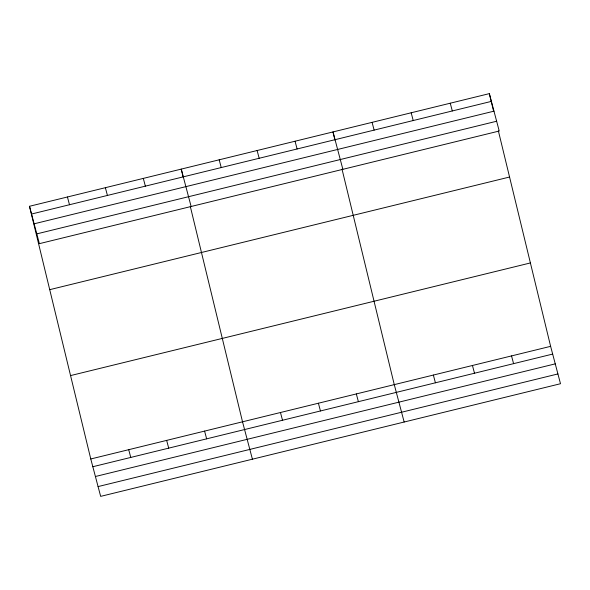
<?xml version="1.0" encoding="UTF-8"?>
<svg xmlns="http://www.w3.org/2000/svg" width="590" height="590" viewBox="0 0 590 590"><rect width="100%" height="100%" fill="white"/><g stroke="black" fill="none" stroke-linecap="round" stroke-linejoin="round"><path stroke-width="0.89" d="M29.5 206.279L489.339 93.633L499.221 131.024L39.375 243.663L29.5 206.279L90.779 458.976L100.661 496.367L560.5 383.721L550.625 346.337L498.373 130.899M31.55 214.03L491.389 101.384M34.132 223.809L493.97 111.163M36.794 233.883L496.632 121.238M49.722 289.668L509.561 177.03M70.557 375.587L530.403 262.941M90.779 458.976L550.625 346.337M92.829 466.727L552.668 354.081M95.41 476.506L555.256 363.86M98.073 486.588L557.919 373.942M450.251 103.213L452.301 110.957M511.537 355.91L513.58 363.661M411.171 112.786L413.214 120.537M472.45 365.483L474.5 373.234M372.084 122.359L374.126 130.11M433.362 375.056L435.413 382.807M342.871 169.323L332.996 131.931L334.928 139.918M404.157 422.02L394.275 384.636L342.03 169.197M295.059 141.231L297.102 148.975M356.338 393.928L358.388 401.679M257.122 150.524L259.165 158.268M318.401 403.221L320.451 410.972M219.185 159.816L221.228 167.56M280.464 412.513L282.514 420.264M191.123 206.493L181.248 169.109L183.18 177.089M252.409 459.19L242.527 421.806L190.282 206.367M143.311 178.401L145.361 186.152M204.59 431.098L206.64 438.849M105.374 187.694L107.424 195.445M166.653 440.391L168.703 448.142M67.437 196.986L69.487 204.737M128.716 449.683L130.766 457.434M489.339 93.633L493.646 111.377"/></g></svg>
